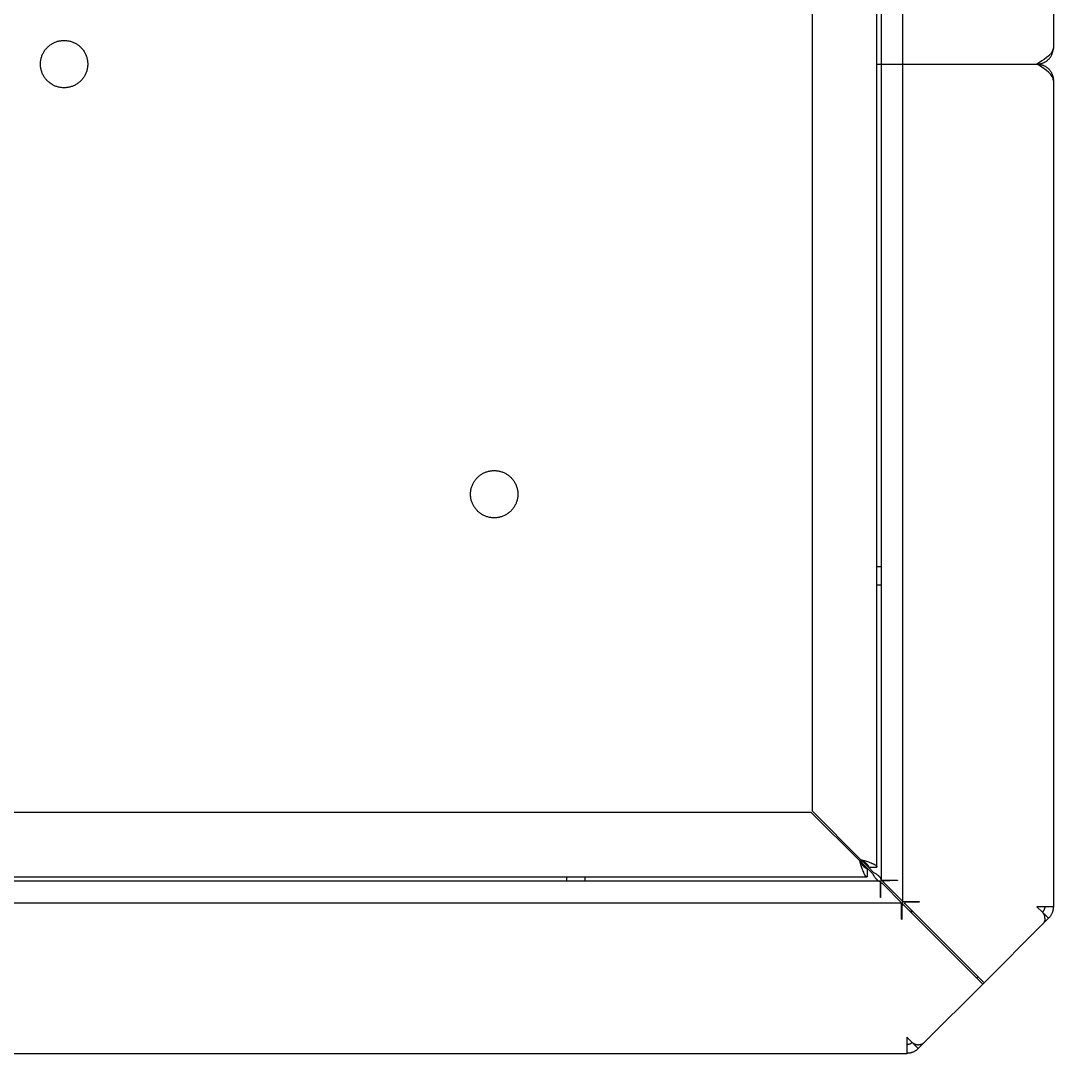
# Model space of a CAD drawing. Header units: millimetres. Extents: x -665 to 1920, y -373 to 1434.
# Drawn here: x 701.8 to 941.9, y -0.3 to 239.8 of the extents above; entities that cross this region are included whole.
import ezdxf

# ---------------------------------------------------------------- set-up
doc = ezdxf.new("R2010")
doc.units = ezdxf.units.MM
doc.header["$MEASUREMENT"] = 0
doc.layers.add('Utwórz2D linie widoczne', color=7, linetype='Continuous', true_color=0x000000)

msp = doc.modelspace()

# ---------------------------------------------------------------- linework, layer by layer
at = {"layer": 'Utwórz2D linie widoczne'}
for p, q in [((941.91, 425.61), (941.91, 233.52)), ((906.91, 229.72), (906.91, 424.43)), ((901.91, 419.43), (901.91, 229.72)), ((900.91, 43), (900.91, 416.43)), ((885.91, 56), (885.91, 403.43)), ((707.38, 232.84), (707.5, 233)), ((707.5, 233), (707.61, 233.15)), ((707.61, 233.15), (707.73, 233.29)), ((707.73, 233.29), (707.86, 233.43)), ((707.86, 233.43), (707.99, 233.57)), ((707.99, 233.57), (708.12, 233.71)), ((708.12, 233.71), (708.26, 233.83)), ((708.26, 233.83), (708.41, 233.96)), ((708.41, 233.96), (708.56, 234.08)), ((708.56, 234.08), (708.71, 234.19)), ((708.71, 234.19), (708.87, 234.3)), ((708.87, 234.3), (709.03, 234.4)), ((709.03, 234.4), (709.19, 234.5)), ((709.19, 234.5), (709.35, 234.59)), ((709.35, 234.59), (709.52, 234.67)), ((709.52, 234.67), (709.7, 234.75)), ((709.7, 234.75), (709.87, 234.83)), ((709.87, 234.83), (710.05, 234.89)), ((710.05, 234.89), (710.23, 234.95)), ((710.23, 234.95), (710.41, 235.01)), ((710.41, 235.01), (710.59, 235.06)), ((710.59, 235.06), (710.78, 235.1)), ((710.78, 235.1), (710.97, 235.14)), ((710.97, 235.14), (711.15, 235.16)), ((711.15, 235.16), (711.34, 235.19)), ((711.34, 235.19), (711.53, 235.2)), ((711.53, 235.2), (711.72, 235.21)), ((711.72, 235.21), (711.91, 235.22)), ((711.91, 235.22), (712.1, 235.21)), ((712.1, 235.21), (712.29, 235.2)), ((712.29, 235.2), (712.48, 235.19)), ((712.48, 235.19), (712.67, 235.16)), ((712.67, 235.16), (712.86, 235.14)), ((712.86, 235.14), (713.04, 235.1)), ((713.04, 235.1), (713.23, 235.06)), ((713.23, 235.06), (713.41, 235.01)), ((713.41, 235.01), (713.59, 234.95)), ((713.59, 234.95), (713.77, 234.89)), ((713.77, 234.89), (713.95, 234.83)), ((713.95, 234.83), (714.12, 234.75)), ((714.12, 234.75), (714.3, 234.67)), ((714.3, 234.67), (714.47, 234.59)), ((714.47, 234.59), (714.63, 234.5)), ((714.63, 234.5), (714.8, 234.4)), ((714.8, 234.4), (714.96, 234.3)), ((714.96, 234.3), (715.11, 234.19)), ((715.11, 234.19), (715.27, 234.08)), ((715.27, 234.08), (715.41, 233.96)), ((715.41, 233.96), (715.56, 233.83)), ((715.56, 233.83), (715.7, 233.71)), ((715.7, 233.71), (715.83, 233.57)), ((715.83, 233.57), (715.96, 233.43)), ((715.96, 233.43), (716.09, 233.29)), ((716.09, 233.29), (716.21, 233.15)), ((716.21, 233.15), (716.33, 233)), ((716.33, 233), (716.44, 232.84)), ((941.79, 232.89), (941.81, 232.95)), ((941.81, 232.95), (941.83, 233.01)), ((941.85, 233.06), (941.83, 233.01)), ((941.86, 233.11), (941.85, 233.06)), ((941.85, 232.81), (941.87, 232.93)), ((941.87, 233.16), (941.86, 233.11)), ((941.88, 233.21), (941.87, 233.16)), ((941.87, 232.93), (941.89, 233.06)), ((941.89, 233.26), (941.88, 233.21)), ((941.9, 233.31), (941.89, 233.26)), ((941.89, 233.06), (941.9, 233.2)), ((941.91, 233.36), (941.9, 233.31)), ((941.9, 233.2), (941.91, 233.33)), ((941.91, 233.52), (941.91, 233.47)), ((941.91, 233.47), (941.91, 233.41)), ((941.91, 233.33), (941.91, 233.46)), ((941.91, 233.41), (941.91, 233.36)), ((706.45, 230.38), (706.48, 230.57)), ((706.48, 230.57), (706.51, 230.76)), ((706.51, 230.76), (706.55, 230.94)), ((706.55, 230.94), (706.59, 231.13)), ((706.59, 231.13), (706.65, 231.31)), ((706.65, 231.31), (706.7, 231.49)), ((706.7, 231.49), (706.77, 231.67)), ((706.77, 231.67), (706.84, 231.84)), ((706.84, 231.84), (706.92, 232.02)), ((706.92, 232.02), (707, 232.19)), ((707, 232.19), (707.09, 232.36)), ((707.09, 232.36), (707.18, 232.52)), ((707.18, 232.52), (707.28, 232.68)), ((707.28, 232.68), (707.38, 232.84)), ((716.44, 232.84), (716.54, 232.68)), ((716.54, 232.68), (716.64, 232.52)), ((716.64, 232.52), (716.74, 232.36)), ((716.74, 232.36), (716.82, 232.19)), ((716.82, 232.19), (716.91, 232.02)), ((716.91, 232.02), (716.98, 231.84)), ((716.98, 231.84), (717.05, 231.67)), ((717.05, 231.67), (717.12, 231.49)), ((717.12, 231.49), (717.18, 231.31)), ((717.18, 231.31), (717.23, 231.13)), ((717.23, 231.13), (717.27, 230.94)), ((717.27, 230.94), (717.31, 230.76)), ((717.31, 230.76), (717.34, 230.57)), ((717.34, 230.57), (717.37, 230.38)), ((939.78, 230.82), (939.24, 230.44)), ((940.31, 231.23), (939.78, 230.82)), ((940.83, 231.65), (940.31, 231.23)), ((940.33, 230.43), (940.43, 230.51)), ((940.43, 230.51), (940.54, 230.59)), ((940.54, 230.59), (940.63, 230.67)), ((940.63, 230.67), (940.73, 230.76)), ((940.73, 230.76), (940.83, 230.86)), ((940.83, 231.65), (940.98, 231.78)), ((940.83, 230.86), (940.92, 230.95)), ((940.92, 230.95), (941, 231.05)), ((940.98, 231.78), (941.11, 231.92)), ((941, 231.05), (941.09, 231.15)), ((941.09, 231.15), (941.17, 231.25)), ((941.11, 231.92), (941.25, 232.06)), ((941.17, 231.25), (941.24, 231.36)), ((941.24, 231.36), (941.31, 231.47)), ((941.64, 232.6), (941.25, 232.06)), ((941.31, 231.47), (941.38, 231.58)), ((941.38, 231.58), (941.45, 231.7)), ((941.45, 231.7), (941.51, 231.81)), ((941.51, 231.81), (941.57, 231.93)), ((941.57, 231.93), (941.62, 232.05)), ((941.62, 232.05), (941.67, 232.17)), ((941.64, 232.6), (941.67, 232.65)), ((941.67, 232.65), (941.7, 232.71)), ((941.67, 232.17), (941.71, 232.3)), ((941.7, 232.71), (941.73, 232.77)), ((941.71, 232.3), (941.75, 232.42)), ((941.73, 232.77), (941.76, 232.83)), ((941.75, 232.42), (941.79, 232.55)), ((941.76, 232.83), (941.79, 232.89)), ((941.79, 232.55), (941.82, 232.68)), ((941.82, 232.68), (941.85, 232.81)), ((706.41, 229.81), (706.42, 230)), ((706.41, 229.62), (706.41, 229.81)), ((706.42, 229.43), (706.41, 229.62)), ((706.42, 230), (706.43, 230.19)), ((706.43, 229.24), (706.42, 229.43)), ((706.43, 230.19), (706.45, 230.38)), ((706.45, 229.05), (706.43, 229.24)), ((706.48, 228.87), (706.45, 229.05)), ((706.51, 228.68), (706.48, 228.87)), ((706.55, 228.49), (706.51, 228.68)), ((706.59, 228.31), (706.55, 228.49)), ((706.65, 228.13), (706.59, 228.31)), ((706.7, 227.95), (706.65, 228.13)), ((717.18, 228.13), (717.12, 227.95)), ((717.23, 228.31), (717.18, 228.13)), ((717.27, 228.49), (717.23, 228.31)), ((717.31, 228.68), (717.27, 228.49)), ((717.34, 228.87), (717.31, 228.68)), ((717.37, 229.05), (717.34, 228.87)), ((717.37, 230.38), (717.39, 230.19)), ((717.39, 229.24), (717.37, 229.05)), ((717.39, 230.19), (717.4, 230)), ((717.4, 229.43), (717.39, 229.24)), ((717.4, 230), (717.41, 229.81)), ((717.41, 229.62), (717.4, 229.43)), ((717.41, 229.81), (717.41, 229.62)), ((900.91, 229.72), (901.91, 229.72)), ((901.91, 229.72), (901.91, 229.72)), ((901.91, 229.72), (901.91, 40)), ((901.91, 229.72), (905.71, 229.72)), ((905.71, 229.72), (906.91, 229.72)), ((906.91, 35), (906.91, 229.72)), ((906.91, 229.72), (910.71, 229.72)), ((910.71, 229.72), (938.11, 229.72)), ((938.68, 230.07), (938.11, 229.72)), ((938.11, 229.72), (938.24, 229.71)), ((938.67, 229.37), (938.11, 229.72)), ((938.11, 229.72), (938.24, 229.72)), ((938.24, 229.72), (938.38, 229.73)), ((938.24, 229.71), (938.38, 229.71)), ((938.38, 229.73), (938.51, 229.74)), ((938.38, 229.71), (938.51, 229.7)), ((938.51, 229.74), (938.64, 229.75)), ((938.51, 229.7), (938.64, 229.68)), ((938.64, 229.75), (938.77, 229.77)), ((938.64, 229.68), (938.77, 229.66)), ((939.22, 229.01), (938.67, 229.37)), ((939.24, 230.44), (938.68, 230.07)), ((938.77, 229.77), (938.9, 229.8)), ((938.77, 229.66), (938.9, 229.64)), ((938.9, 229.8), (939.02, 229.83)), ((938.9, 229.64), (939.02, 229.61)), ((939.02, 229.83), (939.15, 229.86)), ((939.02, 229.61), (939.15, 229.57)), ((939.15, 229.86), (939.28, 229.9)), ((939.15, 229.57), (939.28, 229.53)), ((939.76, 228.63), (939.22, 229.01)), ((939.28, 229.9), (939.4, 229.94)), ((939.28, 229.53), (939.4, 229.49)), ((939.4, 229.94), (939.52, 229.99)), ((939.4, 229.49), (939.52, 229.45)), ((939.52, 229.99), (939.64, 230.04)), ((939.52, 229.45), (939.64, 229.39)), ((939.64, 230.04), (939.76, 230.09)), ((939.64, 229.39), (939.76, 229.34)), ((939.76, 230.09), (939.88, 230.15)), ((939.76, 229.34), (939.88, 229.28)), ((940.29, 228.23), (939.76, 228.63)), ((939.88, 230.15), (940, 230.22)), ((939.88, 229.28), (940, 229.22)), ((940, 230.22), (940.11, 230.28)), ((940, 229.22), (940.11, 229.15)), ((940.11, 230.28), (940.22, 230.35)), ((940.11, 229.15), (940.22, 229.08)), ((940.22, 230.35), (940.33, 230.43)), ((940.22, 229.08), (940.33, 229.01)), ((940.8, 227.82), (940.29, 228.23)), ((940.33, 229.01), (940.43, 228.93)), ((940.43, 228.93), (940.54, 228.84)), ((940.54, 228.84), (940.63, 228.76)), ((940.63, 228.76), (940.73, 228.67)), ((940.73, 228.67), (940.83, 228.58)), ((940.83, 228.58), (940.92, 228.48)), ((940.92, 228.48), (941, 228.38)), ((941, 228.38), (941.09, 228.28)), ((941.09, 228.28), (941.17, 228.18)), ((941.17, 228.18), (941.24, 228.07)), ((706.77, 227.77), (706.7, 227.95)), ((706.84, 227.59), (706.77, 227.77)), ((706.92, 227.42), (706.84, 227.59)), ((707, 227.25), (706.92, 227.42)), ((707.09, 227.08), (707, 227.25)), ((707.18, 226.91), (707.09, 227.08)), ((707.28, 226.75), (707.18, 226.91)), ((707.38, 226.59), (707.28, 226.75)), ((707.5, 226.44), (707.38, 226.59)), ((707.61, 226.29), (707.5, 226.44)), ((707.73, 226.14), (707.61, 226.29)), ((707.86, 226), (707.73, 226.14)), ((707.99, 225.86), (707.86, 226)), ((708.12, 225.73), (707.99, 225.86)), ((708.26, 225.6), (708.12, 225.73)), ((715.7, 225.73), (715.56, 225.6)), ((715.83, 225.86), (715.7, 225.73)), ((715.96, 226), (715.83, 225.86)), ((716.09, 226.14), (715.96, 226)), ((716.21, 226.29), (716.09, 226.14)), ((716.33, 226.44), (716.21, 226.29)), ((716.44, 226.59), (716.33, 226.44)), ((716.54, 226.75), (716.44, 226.59)), ((716.64, 226.91), (716.54, 226.75)), ((716.74, 227.08), (716.64, 226.91)), ((716.82, 227.25), (716.74, 227.08)), ((716.91, 227.42), (716.82, 227.25)), ((716.98, 227.59), (716.91, 227.42)), ((717.05, 227.77), (716.98, 227.59)), ((717.12, 227.95), (717.05, 227.77)), ((940.92, 227.7), (940.8, 227.82)), ((941.04, 227.59), (940.92, 227.7)), ((941.16, 227.47), (941.04, 227.59)), ((941.27, 227.34), (941.16, 227.47)), ((941.24, 228.07), (941.31, 227.96)), ((941.62, 226.87), (941.27, 227.34)), ((941.31, 227.96), (941.38, 227.85)), ((941.38, 227.85), (941.45, 227.74)), ((941.45, 227.74), (941.51, 227.62)), ((941.51, 227.62), (941.57, 227.5)), ((941.57, 227.5), (941.62, 227.38)), ((941.62, 227.38), (941.67, 227.26)), ((941.84, 226.39), (941.62, 226.87)), ((941.67, 227.26), (941.71, 227.14)), ((941.71, 227.14), (941.75, 227.01)), ((941.75, 227.01), (941.79, 226.88)), ((941.79, 226.88), (941.82, 226.76)), ((941.82, 226.76), (941.85, 226.63)), ((941.85, 226.34), (941.84, 226.39)), ((941.85, 226.63), (941.87, 226.5)), ((941.87, 226.29), (941.85, 226.34)), ((941.87, 226.5), (941.89, 226.37)), ((941.88, 226.24), (941.87, 226.29)), ((941.89, 226.18), (941.88, 226.24)), ((941.89, 226.37), (941.9, 226.24)), ((941.9, 226.13), (941.89, 226.18)), ((941.9, 226.24), (941.91, 226.11)), ((941.9, 226.08), (941.9, 226.13)), ((941.91, 226.02), (941.9, 226.08)), ((941.91, 226.11), (941.91, 225.98)), ((941.91, 225.97), (941.91, 226.02)), ((941.91, 225.92), (941.91, 225.97)), ((941.91, 225.92), (941.91, 33.82)), ((708.41, 225.48), (708.26, 225.6)), ((708.56, 225.36), (708.41, 225.48)), ((708.71, 225.25), (708.56, 225.36)), ((708.87, 225.14), (708.71, 225.25)), ((709.03, 225.03), (708.87, 225.14)), ((709.19, 224.94), (709.03, 225.03)), ((709.35, 224.85), (709.19, 224.94)), ((709.52, 224.76), (709.35, 224.85)), ((709.7, 224.68), (709.52, 224.76)), ((709.87, 224.61), (709.7, 224.68)), ((710.05, 224.54), (709.87, 224.61)), ((710.23, 224.48), (710.05, 224.54)), ((710.41, 224.43), (710.23, 224.48)), ((710.59, 224.38), (710.41, 224.43)), ((710.78, 224.33), (710.59, 224.38)), ((710.97, 224.3), (710.78, 224.33)), ((711.15, 224.27), (710.97, 224.3)), ((711.34, 224.25), (711.15, 224.27)), ((711.53, 224.23), (711.34, 224.25)), ((711.72, 224.22), (711.53, 224.23)), ((711.91, 224.22), (711.72, 224.22)), ((712.1, 224.22), (711.91, 224.22)), ((712.29, 224.23), (712.1, 224.22)), ((712.48, 224.25), (712.29, 224.23)), ((712.67, 224.27), (712.48, 224.25)), ((712.86, 224.3), (712.67, 224.27)), ((713.04, 224.33), (712.86, 224.3)), ((713.23, 224.38), (713.04, 224.33)), ((713.41, 224.43), (713.23, 224.38)), ((713.59, 224.48), (713.41, 224.43)), ((713.77, 224.54), (713.59, 224.48)), ((713.95, 224.61), (713.77, 224.54)), ((714.12, 224.68), (713.95, 224.61)), ((714.3, 224.76), (714.12, 224.68)), ((714.47, 224.85), (714.3, 224.76)), ((714.63, 224.94), (714.47, 224.85)), ((714.8, 225.03), (714.63, 224.94)), ((714.96, 225.14), (714.8, 225.03)), ((715.11, 225.25), (714.96, 225.14)), ((715.27, 225.36), (715.11, 225.25)), ((715.41, 225.48), (715.27, 225.36)), ((715.56, 225.6), (715.41, 225.48)), ((809.03, 134.4), (809.19, 134.5)), ((809.19, 134.5), (809.35, 134.59)), ((809.35, 134.59), (809.52, 134.67)), ((809.52, 134.67), (809.7, 134.75)), ((809.7, 134.75), (809.87, 134.83)), ((809.87, 134.83), (810.05, 134.89)), ((810.05, 134.89), (810.23, 134.95)), ((810.23, 134.95), (810.41, 135.01)), ((810.41, 135.01), (810.59, 135.06)), ((810.59, 135.06), (810.78, 135.1)), ((810.78, 135.1), (810.97, 135.14)), ((810.97, 135.14), (811.15, 135.16)), ((811.15, 135.16), (811.34, 135.19)), ((811.34, 135.19), (811.53, 135.2)), ((811.53, 135.2), (811.72, 135.21)), ((811.72, 135.21), (811.91, 135.22)), ((811.91, 135.22), (812.1, 135.21)), ((812.1, 135.21), (812.29, 135.2)), ((812.29, 135.2), (812.48, 135.19)), ((812.48, 135.19), (812.67, 135.16)), ((812.67, 135.16), (812.86, 135.14)), ((812.86, 135.14), (813.04, 135.1)), ((813.04, 135.1), (813.23, 135.06)), ((813.23, 135.06), (813.41, 135.01)), ((813.41, 135.01), (813.59, 134.95)), ((813.59, 134.95), (813.77, 134.89)), ((813.77, 134.89), (813.95, 134.83)), ((813.95, 134.83), (814.12, 134.75)), ((814.12, 134.75), (814.3, 134.67)), ((814.3, 134.67), (814.47, 134.59)), ((814.47, 134.59), (814.63, 134.5)), ((814.63, 134.5), (814.8, 134.4)), ((806.92, 132.02), (807, 132.19)), ((807, 132.19), (807.09, 132.36)), ((807.09, 132.36), (807.18, 132.52)), ((807.18, 132.52), (807.28, 132.68)), ((807.28, 132.68), (807.38, 132.84)), ((807.38, 132.84), (807.5, 133)), ((807.5, 133), (807.61, 133.15)), ((807.61, 133.15), (807.73, 133.29)), ((807.73, 133.29), (807.86, 133.43)), ((807.86, 133.43), (807.99, 133.57)), ((807.99, 133.57), (808.12, 133.71)), ((808.12, 133.71), (808.26, 133.83)), ((808.26, 133.83), (808.41, 133.96)), ((808.41, 133.96), (808.56, 134.08)), ((808.56, 134.08), (808.71, 134.19)), ((808.71, 134.19), (808.87, 134.3)), ((808.87, 134.3), (809.03, 134.4)), ((814.8, 134.4), (814.96, 134.3)), ((814.96, 134.3), (815.11, 134.19)), ((815.11, 134.19), (815.27, 134.08)), ((815.27, 134.08), (815.41, 133.96)), ((815.41, 133.96), (815.56, 133.83)), ((815.56, 133.83), (815.7, 133.71)), ((815.7, 133.71), (815.83, 133.57)), ((815.83, 133.57), (815.96, 133.43)), ((815.96, 133.43), (816.09, 133.29)), ((816.09, 133.29), (816.21, 133.15)), ((816.21, 133.15), (816.33, 133)), ((816.33, 133), (816.44, 132.84)), ((816.44, 132.84), (816.54, 132.68)), ((816.54, 132.68), (816.64, 132.52)), ((816.64, 132.52), (816.74, 132.36)), ((816.74, 132.36), (816.82, 132.19)), ((816.82, 132.19), (816.91, 132.02)), ((806.41, 129.81), (806.42, 130)), ((806.41, 129.62), (806.41, 129.81)), ((806.42, 130), (806.43, 130.19)), ((806.43, 130.19), (806.45, 130.38)), ((806.45, 130.38), (806.48, 130.57)), ((806.48, 130.57), (806.51, 130.76)), ((806.51, 130.76), (806.55, 130.94)), ((806.55, 130.94), (806.59, 131.13)), ((806.59, 131.13), (806.65, 131.31)), ((806.65, 131.31), (806.7, 131.49)), ((806.7, 131.49), (806.77, 131.67)), ((806.77, 131.67), (806.84, 131.84)), ((806.84, 131.84), (806.92, 132.02)), ((816.91, 132.02), (816.98, 131.84)), ((816.98, 131.84), (817.05, 131.67)), ((817.05, 131.67), (817.12, 131.49)), ((817.12, 131.49), (817.18, 131.31)), ((817.18, 131.31), (817.23, 131.13)), ((817.23, 131.13), (817.27, 130.94)), ((817.27, 130.94), (817.31, 130.76)), ((817.31, 130.76), (817.34, 130.57)), ((817.34, 130.57), (817.37, 130.38)), ((817.37, 130.38), (817.39, 130.19)), ((817.39, 130.19), (817.4, 130)), ((817.4, 130), (817.41, 129.81)), ((817.41, 129.81), (817.41, 129.62)), ((806.42, 129.43), (806.41, 129.62)), ((806.43, 129.24), (806.42, 129.43)), ((806.45, 129.05), (806.43, 129.24)), ((806.48, 128.87), (806.45, 129.05)), ((806.51, 128.68), (806.48, 128.87)), ((806.55, 128.49), (806.51, 128.68)), ((806.59, 128.31), (806.55, 128.49)), ((806.65, 128.13), (806.59, 128.31)), ((806.7, 127.95), (806.65, 128.13)), ((806.77, 127.77), (806.7, 127.95)), ((806.84, 127.59), (806.77, 127.77)), ((806.92, 127.42), (806.84, 127.59)), ((807, 127.25), (806.92, 127.42)), ((816.91, 127.42), (816.82, 127.25)), ((816.98, 127.59), (816.91, 127.42)), ((817.05, 127.77), (816.98, 127.59)), ((817.12, 127.95), (817.05, 127.77)), ((817.18, 128.13), (817.12, 127.95)), ((817.23, 128.31), (817.18, 128.13)), ((817.27, 128.49), (817.23, 128.31)), ((817.31, 128.68), (817.27, 128.49)), ((817.34, 128.87), (817.31, 128.68)), ((817.37, 129.05), (817.34, 128.87)), ((817.39, 129.24), (817.37, 129.05)), ((817.4, 129.43), (817.39, 129.24)), ((817.41, 129.62), (817.4, 129.43)), ((807.09, 127.08), (807, 127.25)), ((807.18, 126.91), (807.09, 127.08)), ((807.28, 126.75), (807.18, 126.91)), ((807.38, 126.59), (807.28, 126.75)), ((807.5, 126.44), (807.38, 126.59)), ((807.61, 126.29), (807.5, 126.44)), ((807.73, 126.14), (807.61, 126.29)), ((807.86, 126), (807.73, 126.14)), ((807.99, 125.86), (807.86, 126)), ((808.12, 125.73), (807.99, 125.86)), ((808.26, 125.6), (808.12, 125.73)), ((808.41, 125.48), (808.26, 125.6)), ((808.56, 125.36), (808.41, 125.48)), ((808.71, 125.25), (808.56, 125.36)), ((808.87, 125.14), (808.71, 125.25)), ((809.03, 125.03), (808.87, 125.14)), ((809.19, 124.94), (809.03, 125.03)), ((809.35, 124.85), (809.19, 124.94)), ((814.63, 124.94), (814.47, 124.85)), ((814.8, 125.03), (814.63, 124.94)), ((814.96, 125.14), (814.8, 125.03)), ((815.11, 125.25), (814.96, 125.14)), ((815.27, 125.36), (815.11, 125.25)), ((815.41, 125.48), (815.27, 125.36)), ((815.56, 125.6), (815.41, 125.48)), ((815.7, 125.73), (815.56, 125.6)), ((815.83, 125.86), (815.7, 125.73)), ((815.96, 126), (815.83, 125.86)), ((816.09, 126.14), (815.96, 126)), ((816.21, 126.29), (816.09, 126.14)), ((816.33, 126.44), (816.21, 126.29)), ((816.44, 126.59), (816.33, 126.44)), ((816.54, 126.75), (816.44, 126.59)), ((816.64, 126.91), (816.54, 126.75)), ((816.74, 127.08), (816.64, 126.91)), ((816.82, 127.25), (816.74, 127.08)), ((809.52, 124.76), (809.35, 124.85)), ((809.7, 124.68), (809.52, 124.76)), ((809.87, 124.61), (809.7, 124.68)), ((810.05, 124.54), (809.87, 124.61)), ((810.23, 124.48), (810.05, 124.54)), ((810.41, 124.43), (810.23, 124.48)), ((810.59, 124.38), (810.41, 124.43)), ((810.78, 124.33), (810.59, 124.38)), ((810.97, 124.3), (810.78, 124.33)), ((811.15, 124.27), (810.97, 124.3)), ((811.34, 124.25), (811.15, 124.27)), ((811.53, 124.23), (811.34, 124.25)), ((811.72, 124.22), (811.53, 124.23)), ((811.91, 124.22), (811.72, 124.22)), ((812.1, 124.22), (811.91, 124.22)), ((812.29, 124.23), (812.1, 124.22)), ((812.48, 124.25), (812.29, 124.23)), ((812.67, 124.27), (812.48, 124.25)), ((812.86, 124.3), (812.67, 124.27)), ((813.04, 124.33), (812.86, 124.3)), ((813.23, 124.38), (813.04, 124.33)), ((813.41, 124.43), (813.23, 124.38)), ((813.59, 124.48), (813.41, 124.43)), ((813.77, 124.54), (813.59, 124.48)), ((813.95, 124.61), (813.77, 124.54)), ((814.12, 124.68), (813.95, 124.61)), ((814.3, 124.76), (814.12, 124.68)), ((814.47, 124.85), (814.3, 124.76)), ((901.91, 112.82), (900.91, 112.82)), ((900.91, 108.62), (901.91, 108.62)), ((885.63, 55.72), (538.19, 55.72)), ((896.83, 44.52), (885.63, 55.72)), ((897.11, 44.8), (885.91, 56)), ((897.17, 43.99), (896.83, 44.52)), ((896.83, 44.52), (897.17, 43.41)), ((897.11, 44.8), (897.63, 44.46)), ((897.11, 44.8), (898.21, 44.46)), ((897.11, 44.52), (897.48, 43.84)), ((897.79, 44.14), (897.11, 44.52)), ((897.29, 43.81), (897.17, 43.99)), ((897.17, 43.41), (897.41, 42.66)), ((897.41, 43.64), (897.29, 43.81)), ((897.52, 43.49), (897.41, 43.64)), ((899.83, 41.52), (897.45, 43.9)), ((897.48, 43.84), (897.59, 43.67)), ((897.58, 43.42), (897.52, 43.49)), ((897.64, 43.35), (897.58, 43.42)), ((897.59, 43.67), (897.67, 43.53)), ((897.63, 44.46), (897.81, 44.34)), ((897.69, 43.29), (897.64, 43.35)), ((897.67, 43.53), (897.77, 43.39)), ((897.74, 43.23), (897.69, 43.29)), ((897.79, 43.18), (897.74, 43.23)), ((897.75, 44.17), (898.91, 43)), ((897.77, 43.39), (897.81, 43.33)), ((897.96, 44.04), (897.79, 44.14)), ((897.81, 44.34), (897.99, 44.21)), ((897.81, 43.33), (897.85, 43.27)), ((897.85, 43.27), (897.89, 43.22)), ((898.1, 43.95), (897.96, 44.04)), ((897.99, 44.21), (898.14, 44.1)), ((898.24, 43.86), (898.1, 43.95)), ((898.14, 44.1), (898.21, 44.05)), ((898.21, 44.46), (898.97, 44.21)), ((898.21, 44.05), (898.28, 43.99)), ((898.3, 43.82), (898.24, 43.86)), ((898.28, 43.99), (898.34, 43.94)), ((898.36, 43.78), (898.3, 43.82)), ((898.34, 43.94), (898.39, 43.89)), ((898.41, 43.74), (898.36, 43.78)), ((898.39, 43.89), (898.45, 43.84)), ((898.47, 43.69), (898.41, 43.74)), ((898.45, 43.84), (898.5, 43.79)), ((898.52, 43.65), (898.47, 43.69)), ((898.5, 43.79), (898.55, 43.74)), ((898.56, 43.61), (898.52, 43.65)), ((898.55, 43.74), (898.6, 43.69)), ((898.61, 43.57), (898.56, 43.61)), ((898.6, 43.69), (898.64, 43.64)), ((898.63, 43.54), (898.61, 43.57)), ((898.65, 43.52), (898.63, 43.54)), ((898.64, 43.64), (898.66, 43.61)), ((898.69, 43.48), (898.65, 43.52)), ((898.66, 43.61), (898.68, 43.58)), ((898.68, 43.58), (898.7, 43.56)), ((898.71, 43.46), (898.69, 43.48)), ((898.7, 43.56), (898.72, 43.54)), ((898.72, 43.44), (898.71, 43.46)), ((898.72, 43.54), (898.73, 43.51)), ((898.74, 43.42), (898.72, 43.44)), ((898.73, 43.51), (898.75, 43.49)), ((898.76, 43.4), (898.74, 43.42)), ((898.75, 43.49), (898.77, 43.46)), ((898.77, 43.38), (898.76, 43.4)), ((898.77, 43.46), (898.78, 43.44)), ((898.79, 43.36), (898.77, 43.38)), ((898.78, 43.44), (898.8, 43.41)), ((898.8, 43.34), (898.79, 43.36)), ((898.8, 43.41), (898.81, 43.38)), ((898.81, 43.32), (898.8, 43.34)), ((898.81, 43.38), (898.82, 43.36)), ((898.82, 43.3), (898.81, 43.32)), ((898.82, 43.36), (898.83, 43.34)), ((898.83, 43.28), (898.82, 43.3)), ((898.83, 43.34), (898.84, 43.31)), ((898.85, 43.26), (898.83, 43.28)), ((898.84, 43.31), (898.85, 43.29)), ((898.85, 43.29), (898.86, 43.26)), ((898.86, 43.24), (898.85, 43.26)), ((898.86, 43.26), (898.87, 43.24)), ((898.86, 43.22), (898.86, 43.24)), ((898.87, 43.2), (898.86, 43.22)), ((898.87, 43.24), (898.88, 43.22)), ((898.97, 44.21), (899.27, 44.11)), ((899.27, 44.11), (899.58, 43.99)), ((899.58, 43.99), (899.82, 43.89)), ((899.82, 43.89), (899.93, 43.84)), ((899.93, 43.84), (900.05, 43.79)), ((900.05, 43.79), (900.14, 43.74)), ((900.14, 43.74), (900.24, 43.69)), ((900.24, 43.69), (900.33, 43.64)), ((900.33, 43.64), (900.43, 43.58)), ((900.43, 43.58), (900.46, 43.56)), ((900.46, 43.56), (900.5, 43.54)), ((900.5, 43.54), (900.54, 43.51)), ((900.54, 43.51), (900.58, 43.48)), ((900.58, 43.48), (900.61, 43.46)), ((900.61, 43.46), (900.64, 43.43)), ((900.64, 43.43), (900.67, 43.41)), ((900.67, 43.41), (900.7, 43.38)), ((900.7, 43.38), (900.73, 43.36)), ((900.73, 43.36), (900.74, 43.35)), ((900.74, 43.35), (900.75, 43.33)), ((900.75, 43.33), (900.76, 43.32)), ((900.76, 43.32), (900.77, 43.31)), ((900.77, 43.31), (900.79, 43.29)), ((900.79, 43.29), (900.8, 43.28)), ((900.8, 43.28), (900.81, 43.27)), ((900.81, 43.27), (900.81, 43.26)), ((900.81, 43.26), (900.82, 43.25)), ((900.82, 43.25), (900.83, 43.24)), ((900.83, 43.24), (900.84, 43.23)), ((900.84, 43.23), (900.84, 43.21)), ((897.41, 42.66), (897.52, 42.35)), ((897.52, 42.35), (897.64, 42.05)), ((897.64, 42.05), (897.74, 41.81)), ((897.74, 41.81), (897.79, 41.7)), ((897.84, 43.13), (897.79, 43.18)), ((897.79, 41.7), (897.84, 41.58)), ((897.89, 43.08), (897.84, 43.13)), ((897.84, 41.58), (897.89, 41.48)), ((897.89, 43.22), (897.94, 43.16)), ((897.94, 43.03), (897.89, 43.08)), ((897.89, 41.48), (897.94, 41.39)), ((897.94, 43.16), (897.98, 43.11)), ((897.99, 42.99), (897.94, 43.03)), ((897.94, 41.39), (897.99, 41.29)), ((897.98, 43.11), (898.02, 43.06)), ((898.02, 42.97), (897.99, 42.99)), ((897.99, 41.29), (898.04, 41.2)), ((898.02, 43.06), (898.06, 43.02)), ((898.04, 42.95), (898.02, 42.97)), ((898.07, 42.93), (898.04, 42.95)), ((898.04, 41.2), (898.07, 41.16)), ((898.06, 43.02), (898.08, 43)), ((898.09, 42.91), (898.07, 42.93)), ((898.07, 41.16), (898.09, 41.12)), ((898.08, 43), (898.11, 42.97)), ((898.12, 42.89), (898.09, 42.91)), ((898.09, 41.12), (898.12, 41.09)), ((898.11, 42.97), (898.14, 42.94)), ((898.14, 42.88), (898.12, 42.89)), ((898.12, 41.09), (898.14, 41.05)), ((898.14, 42.94), (898.16, 42.92)), ((898.17, 42.86), (898.14, 42.88)), ((898.14, 41.05), (898.17, 41.02)), ((898.16, 42.92), (898.18, 42.9)), ((898.19, 42.85), (898.17, 42.86)), ((898.17, 41.02), (898.19, 40.99)), ((898.18, 42.9), (898.2, 42.89)), ((898.22, 42.83), (898.19, 42.85)), ((898.19, 40.99), (898.22, 40.96)), ((898.2, 42.89), (898.23, 42.87)), ((898.25, 42.82), (898.22, 42.83)), ((898.22, 40.96), (898.25, 40.93)), ((898.23, 42.87), (898.25, 42.86)), ((898.25, 42.86), (898.27, 42.84)), ((898.27, 42.8), (898.25, 42.82)), ((898.25, 40.93), (898.27, 40.9)), ((898.27, 42.84), (898.29, 42.83)), ((898.29, 42.79), (898.27, 42.8)), ((898.27, 40.9), (898.29, 40.88)), ((898.29, 42.83), (898.31, 42.82)), ((898.32, 42.78), (898.29, 42.79)), ((898.29, 40.88), (898.31, 40.86)), ((898.31, 42.82), (898.33, 42.8)), ((898.31, 40.86), (898.32, 40.85)), ((898.34, 42.77), (898.32, 42.78)), ((898.32, 40.85), (898.33, 40.84)), ((898.33, 42.8), (898.35, 42.79)), ((898.33, 40.84), (898.35, 40.83)), ((898.36, 42.76), (898.34, 42.77)), ((898.35, 42.79), (898.37, 42.78)), ((898.35, 40.83), (898.36, 40.82)), ((898.39, 42.76), (898.36, 42.76)), ((898.36, 40.82), (898.37, 40.81)), ((898.37, 42.78), (898.39, 42.77)), ((898.39, 42.77), (898.41, 42.76)), ((898.41, 42.75), (898.39, 42.76)), ((898.41, 42.76), (898.43, 42.76)), ((898.44, 42.74), (898.41, 42.75)), ((898.43, 42.76), (898.45, 42.75)), ((898.46, 42.74), (898.44, 42.74)), ((898.45, 42.75), (898.47, 42.74)), ((898.48, 42.73), (898.46, 42.74)), ((898.47, 42.74), (898.48, 42.74)), ((898.48, 42.74), (898.5, 42.73)), ((898.51, 42.73), (898.48, 42.73)), ((898.5, 42.73), (898.52, 42.73)), ((898.53, 42.72), (898.51, 42.73)), ((898.52, 42.73), (898.53, 42.73)), ((898.53, 42.73), (898.54, 42.72)), ((898.56, 42.72), (898.53, 42.72)), ((898.54, 42.72), (898.55, 42.72)), ((898.55, 42.72), (898.56, 42.72)), ((898.58, 42.72), (898.56, 42.72)), ((898.56, 42.72), (898.57, 42.72)), ((898.57, 42.72), (898.58, 42.72)), ((898.6, 42.72), (898.58, 42.72)), ((898.63, 42.72), (898.6, 42.72)), ((898.63, 42.72), (898.63, 40.72)), ((898.88, 43.18), (898.87, 43.2)), ((898.88, 43.22), (898.89, 43.19)), ((898.89, 43.16), (898.88, 43.18)), ((898.89, 43.19), (898.89, 43.17)), ((898.89, 43.17), (898.9, 43.14)), ((898.89, 43.14), (898.89, 43.16)), ((898.9, 43.12), (898.89, 43.14)), ((898.9, 43.14), (898.9, 43.12)), ((898.9, 43.12), (898.9, 43.1)), ((898.9, 43.11), (898.9, 43.12)), ((898.9, 43.1), (898.9, 43.11)), ((898.9, 43.1), (898.91, 43.07)), ((898.9, 43.09), (898.9, 43.1)), ((898.91, 43.08), (898.9, 43.09)), ((898.91, 43.07), (898.91, 43.08)), ((898.91, 43.07), (898.91, 43.05)), ((898.91, 43.06), (898.91, 43.07)), ((898.91, 43.05), (898.91, 43.06)), ((898.91, 43.05), (898.91, 43.02)), ((898.91, 43.02), (898.91, 43)), ((898.91, 43), (900.91, 43)), ((898.92, 43), (900.11, 41.8)), ((899.83, 41.52), (900.16, 41.01)), ((900.62, 41.48), (900.11, 41.8)), ((900.16, 41.01), (900.27, 40.84)), ((900.27, 40.84), (900.39, 40.67)), ((900.79, 41.36), (900.62, 41.48)), ((900.96, 41.24), (900.79, 41.36)), ((900.84, 43.21), (900.85, 43.2)), ((900.85, 43.2), (900.86, 43.19)), ((900.86, 43.19), (900.86, 43.18)), ((900.86, 43.18), (900.87, 43.17)), ((900.87, 43.17), (900.88, 43.15)), ((900.88, 43.15), (900.88, 43.14)), ((900.88, 43.14), (900.89, 43.13)), ((900.89, 43.13), (900.89, 43.12)), ((900.89, 43.12), (900.9, 43.1)), ((900.9, 43.1), (900.9, 43.1)), ((900.9, 43.1), (900.9, 43.09)), ((900.9, 43.09), (900.9, 43.08)), ((900.9, 43.08), (900.9, 43.07)), ((900.9, 43.07), (900.91, 43.06)), ((900.91, 43.06), (900.91, 43.05)), ((900.91, 43.05), (900.91, 43.03)), ((900.91, 43.03), (900.91, 43.02)), ((900.91, 43.02), (900.91, 43.01)), ((900.91, 43.01), (900.91, 43)), ((901.11, 41.13), (900.96, 41.24)), ((901.18, 41.07), (901.11, 41.13)), ((901.25, 41.02), (901.18, 41.07)), ((901.31, 40.97), (901.25, 41.02)), ((901.37, 40.92), (901.31, 40.97)), ((901.43, 40.87), (901.37, 40.92)), ((901.48, 40.81), (901.43, 40.87)), ((901.63, 39.72), (522.19, 39.72)), ((525.19, 40.72), (898.63, 40.72)), ((828.81, 39.72), (828.81, 40.72)), ((833.01, 40.72), (833.01, 39.72)), ((898.37, 40.81), (898.38, 40.81)), ((898.38, 40.81), (898.39, 40.8)), ((898.39, 40.8), (898.4, 40.79)), ((898.4, 40.79), (898.41, 40.78)), ((898.41, 40.78), (898.43, 40.78)), ((898.43, 40.78), (898.44, 40.77)), ((898.44, 40.77), (898.45, 40.76)), ((898.45, 40.76), (898.46, 40.76)), ((898.46, 40.76), (898.47, 40.75)), ((898.47, 40.75), (898.49, 40.75)), ((898.49, 40.75), (898.5, 40.74)), ((898.5, 40.74), (898.51, 40.74)), ((898.51, 40.74), (898.52, 40.73)), ((898.52, 40.73), (898.53, 40.73)), ((898.53, 40.73), (898.54, 40.73)), ((898.54, 40.73), (898.55, 40.73)), ((898.55, 40.73), (898.56, 40.72)), ((898.56, 40.72), (898.57, 40.72)), ((898.57, 40.72), (898.58, 40.72)), ((898.58, 40.72), (898.59, 40.72)), ((898.59, 40.72), (898.61, 40.72)), ((898.61, 40.72), (898.62, 40.72)), ((898.62, 40.72), (898.63, 40.72)), ((900.39, 40.67), (900.5, 40.52)), ((900.5, 40.52), (900.56, 40.45)), ((900.56, 40.45), (900.62, 40.38)), ((900.62, 40.38), (900.67, 40.32)), ((900.67, 40.32), (900.72, 40.26)), ((900.72, 40.26), (900.77, 40.21)), ((900.77, 40.21), (900.82, 40.15)), ((900.82, 40.15), (900.87, 40.1)), ((900.87, 40.1), (900.92, 40.06)), ((900.92, 40.06), (900.97, 40.01)), ((900.97, 40.01), (901, 39.99)), ((901, 39.99), (901.02, 39.97)), ((901.02, 39.97), (901.07, 39.93)), ((901.07, 39.93), (901.09, 39.91)), ((901.09, 39.91), (901.12, 39.9)), ((901.12, 39.9), (901.14, 39.88)), ((901.14, 39.88), (901.16, 39.87)), ((901.16, 39.87), (901.19, 39.85)), ((901.19, 39.85), (901.21, 39.84)), ((901.21, 39.84), (901.24, 39.83)), ((901.24, 39.83), (901.26, 39.81)), ((901.26, 39.81), (901.28, 39.8)), ((901.28, 39.8), (901.31, 39.79)), ((901.31, 39.79), (901.33, 39.78)), ((901.33, 39.78), (901.36, 39.77)), ((901.36, 39.77), (901.38, 39.76)), ((901.38, 39.76), (901.41, 39.75)), ((901.41, 39.75), (901.43, 39.75)), ((901.43, 39.75), (901.45, 39.74)), ((901.45, 39.74), (901.48, 39.74)), ((901.53, 40.76), (901.48, 40.81)), ((901.48, 39.74), (901.5, 39.73)), ((901.5, 39.73), (901.53, 39.73)), ((901.58, 40.71), (901.53, 40.76)), ((901.53, 39.73), (901.55, 39.72)), ((901.55, 39.72), (901.58, 39.72)), ((901.62, 40.66), (901.58, 40.71)), ((901.58, 39.72), (901.59, 39.72)), ((901.59, 39.72), (901.6, 39.72)), ((901.64, 40.64), (901.62, 40.66)), ((901.63, 39.72), (901.63, 35.92)), ((901.7, 39.72), (901.63, 39.72)), ((901.67, 40.61), (901.64, 40.64)), ((901.7, 40.56), (901.67, 40.61)), ((901.72, 40.54), (901.7, 40.56)), ((901.7, 39.72), (901.7, 37.72)), ((901.73, 40.52), (901.72, 40.54)), ((901.75, 40.49), (901.73, 40.52)), ((901.74, 39.07), (901.73, 39.06)), ((901.73, 39.06), (901.73, 39.05)), ((901.73, 39.05), (901.73, 39.04)), ((901.73, 39.04), (901.73, 39.03)), ((901.73, 39.03), (901.73, 39.03)), ((901.73, 39.03), (901.73, 39.02)), ((901.73, 39.02), (901.73, 35.92)), ((901.75, 39.11), (901.74, 39.1)), ((901.74, 39.1), (901.74, 39.09)), ((901.74, 39.09), (901.74, 39.08)), ((901.74, 39.08), (901.74, 39.08)), ((901.74, 39.08), (901.74, 39.07)), ((901.77, 40.47), (901.75, 40.49)), ((901.76, 39.13), (901.75, 39.13)), ((901.75, 39.13), (901.75, 39.12)), ((901.75, 39.12), (901.75, 39.11)), ((901.77, 39.15), (901.76, 39.14)), ((901.76, 39.14), (901.76, 39.13)), ((901.78, 40.44), (901.77, 40.47)), ((901.78, 39.16), (901.77, 39.16)), ((901.77, 39.16), (901.77, 39.15)), ((901.8, 40.42), (901.78, 40.44)), ((901.79, 39.18), (901.78, 39.17)), ((901.78, 39.17), (901.78, 39.16)), ((901.8, 39.19), (901.79, 39.18)), ((901.79, 39.18), (901.79, 39.18)), ((901.81, 40.4), (901.8, 40.42)), ((901.81, 39.2), (901.8, 39.19)), ((901.82, 40.37), (901.81, 40.4)), ((901.82, 39.21), (901.81, 39.2)), ((901.81, 39.2), (901.81, 39.2)), ((901.83, 40.35), (901.82, 40.37)), ((901.83, 39.22), (901.82, 39.21)), ((901.82, 39.21), (901.82, 39.21)), ((901.84, 40.33), (901.83, 40.35)), ((901.84, 39.22), (901.83, 39.22)), ((901.85, 40.3), (901.84, 40.33)), ((901.85, 39.23), (901.84, 39.22)), ((901.86, 40.28), (901.85, 40.3)), ((901.86, 39.24), (901.85, 39.23)), ((901.85, 39.23), (901.85, 39.23)), ((901.87, 40.25), (901.86, 40.28)), ((901.87, 39.24), (901.86, 39.24)), ((901.88, 40.23), (901.87, 40.25)), ((901.88, 39.24), (901.87, 39.24)), ((901.89, 40.2), (901.88, 40.23)), ((901.89, 39.25), (901.88, 39.25)), ((901.88, 39.25), (901.88, 39.24)), ((901.89, 40.18), (901.89, 40.2)), ((901.9, 40.16), (901.89, 40.18)), ((901.9, 39.25), (901.89, 39.25)), ((901.9, 40.13), (901.9, 40.16)), ((901.91, 40.11), (901.9, 40.13)), ((901.91, 39.26), (901.9, 39.25)), ((901.91, 40.08), (901.91, 40.11)), ((901.91, 40.06), (901.91, 40.08)), ((901.91, 40.04), (901.91, 40.06)), ((901.91, 40.03), (901.91, 40.04)), ((901.91, 40), (905.71, 40)), ((901.91, 40), (901.91, 39.93)), ((901.91, 39.93), (903.91, 39.93)), ((901.92, 39.26), (901.91, 39.26)), ((901.93, 39.26), (901.92, 39.26)), ((901.94, 39.26), (901.93, 39.26)), ((901.93, 39.26), (901.93, 39.26)), ((901.95, 39.26), (901.94, 39.26)), ((901.96, 39.27), (901.95, 39.26)), ((901.97, 39.27), (901.96, 39.27)), ((901.98, 39.27), (901.97, 39.27)), ((901.99, 39.27), (901.98, 39.27)), ((902, 39.27), (901.99, 39.27)), ((901.99, 39.27), (901.99, 39.27)), ((902.01, 39.26), (902, 39.27)), ((902.02, 39.26), (902.01, 39.26)), ((902.03, 39.26), (902.02, 39.26)), ((902.04, 39.26), (902.03, 39.26)), ((902.05, 39.26), (902.04, 39.26)), ((902.06, 39.25), (902.05, 39.26)), ((902.05, 39.26), (902.05, 39.26)), ((902.07, 39.25), (902.06, 39.25)), ((902.08, 39.25), (902.07, 39.25)), ((902.09, 39.24), (902.08, 39.25)), ((902.1, 39.23), (902.09, 39.24)), ((902.09, 39.24), (902.09, 39.24)), ((902.11, 39.23), (902.1, 39.23)), ((902.12, 39.23), (902.11, 39.23)), ((902.12, 39.22), (902.12, 39.23)), ((902.13, 39.22), (902.12, 39.22)), ((902.14, 39.21), (902.13, 39.22)), ((902.15, 39.2), (902.14, 39.21)), ((902.14, 39.21), (902.14, 39.21)), ((902.16, 39.19), (902.15, 39.2)), ((906.91, 34.44), (902.16, 39.19)), ((902.38, 39.72), (902.37, 39.71)), ((902.37, 39.71), (902.37, 39.7)), ((902.37, 39.7), (902.37, 39.7)), ((902.37, 39.7), (902.37, 39.69)), ((902.37, 39.69), (902.37, 39.68)), ((902.37, 39.68), (902.37, 39.67)), ((902.37, 39.67), (902.37, 39.66)), ((902.37, 39.66), (902.37, 39.65)), ((902.37, 39.64), (902.37, 39.65)), ((902.37, 39.63), (902.37, 39.64)), ((902.37, 39.64), (902.37, 39.64)), ((902.37, 39.62), (902.37, 39.63)), ((902.37, 39.61), (902.37, 39.62)), ((902.37, 39.6), (902.37, 39.61)), ((902.37, 39.59), (902.37, 39.6)), ((902.38, 39.59), (902.37, 39.59)), ((902.39, 39.75), (902.38, 39.74)), ((902.38, 39.74), (902.38, 39.74)), ((902.38, 39.74), (902.38, 39.73)), ((902.38, 39.73), (902.38, 39.72)), ((902.38, 39.58), (902.38, 39.59)), ((902.38, 39.57), (902.38, 39.58)), ((902.38, 39.56), (902.38, 39.57)), ((902.39, 39.55), (902.38, 39.56)), ((902.4, 39.78), (902.39, 39.77)), ((902.39, 39.77), (902.39, 39.76)), ((902.39, 39.76), (902.39, 39.75)), ((902.39, 39.54), (902.39, 39.55)), ((902.39, 39.55), (902.39, 39.55)), ((902.4, 39.53), (902.39, 39.54)), ((902.41, 39.79), (902.4, 39.78)), ((902.4, 39.78), (902.4, 39.78)), ((902.4, 39.52), (902.4, 39.53)), ((902.41, 39.52), (902.4, 39.52)), ((902.42, 39.8), (902.41, 39.8)), ((902.41, 39.8), (902.41, 39.79)), ((902.41, 39.51), (902.41, 39.52)), ((902.42, 39.5), (902.41, 39.51)), ((902.43, 39.82), (902.42, 39.81)), ((902.42, 39.81), (902.42, 39.8)), ((902.43, 39.49), (902.42, 39.5)), ((902.42, 39.5), (902.42, 39.5)), ((902.44, 39.83), (902.43, 39.82)), ((902.43, 39.82), (902.43, 39.82)), ((902.43, 39.48), (902.43, 39.49)), ((902.44, 39.48), (902.43, 39.48)), ((902.45, 39.84), (902.44, 39.83)), ((902.44, 39.48), (906.91, 35)), ((902.46, 39.85), (902.45, 39.84)), ((902.45, 39.84), (902.45, 39.84)), ((902.47, 39.85), (902.46, 39.85)), ((902.48, 39.86), (902.47, 39.86)), ((902.47, 39.86), (902.47, 39.85)), ((902.49, 39.87), (902.48, 39.86)), ((902.5, 39.87), (902.49, 39.87)), ((902.49, 39.87), (902.49, 39.87)), ((902.51, 39.88), (902.5, 39.87)), ((902.52, 39.88), (902.51, 39.88)), ((902.53, 39.89), (902.52, 39.89)), ((902.52, 39.89), (902.52, 39.88)), ((902.54, 39.89), (902.53, 39.89)), ((902.55, 39.89), (902.54, 39.89)), ((902.56, 39.9), (902.55, 39.89)), ((902.57, 39.9), (902.56, 39.9)), ((902.58, 39.9), (902.57, 39.9)), ((902.57, 39.9), (902.57, 39.9)), ((902.59, 39.9), (902.58, 39.9)), ((902.6, 39.9), (902.59, 39.9)), ((902.61, 39.9), (902.6, 39.9)), ((902.62, 39.9), (902.61, 39.9)), ((905.71, 39.9), (902.62, 39.9)), ((903.91, 40), (903.91, 39.93)), ((905.71, 40), (905.71, 39.9)), ((901.7, 37.72), (901.63, 37.72)), ((517.21, 34.72), (906.61, 34.72)), ((901.73, 35.92), (901.63, 35.92)), ((906.63, 34.72), (906.61, 34.72)), ((906.63, 30.92), (906.63, 34.72)), ((906.73, 34.06), (906.74, 34.07)), ((906.73, 34.05), (906.73, 34.06)), ((906.73, 34.04), (906.73, 34.05)), ((906.73, 34.03), (906.73, 34.04)), ((906.73, 34.02), (906.73, 34.03)), ((906.73, 34.03), (906.73, 34.03)), ((906.73, 30.92), (906.73, 34.02)), ((906.74, 34.1), (906.75, 34.11)), ((906.74, 34.09), (906.74, 34.1)), ((906.74, 34.08), (906.74, 34.09)), ((906.74, 34.07), (906.74, 34.08)), ((906.74, 34.08), (906.74, 34.08)), ((906.75, 34.12), (906.76, 34.13)), ((906.75, 34.11), (906.75, 34.12)), ((906.75, 34.12), (906.75, 34.12)), ((906.76, 34.14), (906.77, 34.15)), ((906.76, 34.13), (906.76, 34.14)), ((906.77, 34.15), (906.78, 34.16)), ((906.77, 34.15), (906.77, 34.15)), ((906.78, 34.16), (906.78, 34.17)), ((906.78, 34.17), (906.79, 34.17)), ((906.79, 34.18), (906.8, 34.19)), ((906.79, 34.17), (906.79, 34.18)), ((906.8, 34.19), (906.81, 34.2)), ((906.8, 34.19), (906.8, 34.19)), ((906.81, 34.2), (906.82, 34.2)), ((906.82, 34.21), (906.83, 34.22)), ((906.82, 34.2), (906.82, 34.21)), ((906.83, 34.22), (906.84, 34.22)), ((906.84, 34.22), (906.84, 34.23)), ((906.84, 34.23), (906.85, 34.23)), ((906.85, 34.23), (906.86, 34.23)), ((906.86, 34.23), (906.87, 34.24)), ((906.87, 34.24), (906.88, 34.25)), ((906.87, 34.24), (906.87, 34.24)), ((906.88, 34.25), (906.89, 34.25)), ((906.89, 34.25), (906.9, 34.25)), ((906.9, 34.25), (906.91, 34.26)), ((906.9, 34.25), (906.9, 34.25)), ((906.91, 35), (910.71, 35)), ((906.91, 34.26), (906.91, 35)), ((906.91, 34.26), (906.92, 34.26)), ((906.92, 34.26), (906.93, 34.26)), ((906.93, 34.26), (906.94, 34.26)), ((906.94, 34.26), (906.95, 34.26)), ((906.95, 34.26), (906.95, 34.27)), ((906.95, 34.27), (906.96, 34.27)), ((906.96, 34.27), (906.97, 34.27)), ((906.97, 34.27), (906.98, 34.27)), ((906.98, 34.27), (906.99, 34.27)), ((906.99, 34.27), (907, 34.27)), ((907, 34.27), (907.01, 34.27)), ((907.01, 34.27), (907.01, 34.26)), ((907.01, 34.26), (907.02, 34.26)), ((907.02, 34.26), (907.03, 34.26)), ((907.03, 34.26), (907.04, 34.26)), ((907.04, 34.26), (907.05, 34.26)), ((907.05, 34.26), (907.06, 34.25)), ((907.06, 34.25), (907.06, 34.25)), ((907.06, 34.25), (907.07, 34.25)), ((907.07, 34.25), (907.08, 34.25)), ((907.08, 34.25), (907.09, 34.24)), ((907.09, 34.24), (907.1, 34.24)), ((907.1, 34.24), (907.1, 34.23)), ((907.1, 34.23), (907.11, 34.23)), ((907.11, 34.23), (907.12, 34.23)), ((907.12, 34.23), (907.12, 34.22)), ((907.12, 34.22), (907.13, 34.22)), ((907.13, 34.22), (907.14, 34.21)), ((907.14, 34.21), (907.14, 34.2)), ((907.14, 34.2), (907.15, 34.2)), ((907.15, 34.2), (907.16, 34.19)), ((907.16, 34.19), (925.51, 15.84)), ((907.38, 34.72), (907.37, 34.71)), ((907.37, 34.71), (907.37, 34.7)), ((907.37, 34.7), (907.37, 34.7)), ((907.37, 34.7), (907.37, 34.69)), ((907.37, 34.69), (907.37, 34.68)), ((907.37, 34.68), (907.37, 34.67)), ((907.37, 34.67), (907.37, 34.66)), ((907.37, 34.66), (907.37, 34.65)), ((907.37, 34.64), (907.37, 34.65)), ((907.37, 34.63), (907.37, 34.64)), ((907.37, 34.64), (907.37, 34.64)), ((907.37, 34.62), (907.37, 34.63)), ((907.37, 34.61), (907.37, 34.62)), ((907.37, 34.6), (907.37, 34.61)), ((907.37, 34.59), (907.37, 34.6)), ((907.38, 34.59), (907.37, 34.59)), ((907.39, 34.75), (907.38, 34.74)), ((907.38, 34.74), (907.38, 34.74)), ((907.38, 34.74), (907.38, 34.73)), ((907.38, 34.73), (907.38, 34.72)), ((907.38, 34.58), (907.38, 34.59)), ((907.38, 34.57), (907.38, 34.58)), ((907.38, 34.56), (907.38, 34.57)), ((907.39, 34.55), (907.38, 34.56)), ((907.4, 34.78), (907.39, 34.77)), ((907.39, 34.77), (907.39, 34.76)), ((907.39, 34.76), (907.39, 34.75)), ((907.39, 34.54), (907.39, 34.55)), ((907.39, 34.55), (907.39, 34.55)), ((907.4, 34.53), (907.39, 34.54)), ((907.41, 34.79), (907.4, 34.78)), ((907.4, 34.78), (907.4, 34.78)), ((907.4, 34.52), (907.4, 34.53)), ((907.41, 34.52), (907.4, 34.52)), ((907.42, 34.8), (907.41, 34.8)), ((907.41, 34.8), (907.41, 34.79)), ((907.41, 34.51), (907.41, 34.52)), ((907.42, 34.5), (907.41, 34.51)), ((907.43, 34.82), (907.42, 34.81)), ((907.42, 34.81), (907.42, 34.8)), ((907.43, 34.49), (907.42, 34.5)), ((907.42, 34.5), (907.42, 34.5)), ((907.44, 34.83), (907.43, 34.82)), ((907.43, 34.82), (907.43, 34.82)), ((907.43, 34.48), (907.43, 34.49)), ((907.44, 34.48), (907.43, 34.48)), ((907.45, 34.84), (907.44, 34.83)), ((907.44, 34.48), (925.79, 16.12)), ((907.46, 34.85), (907.45, 34.84)), ((907.45, 34.84), (907.45, 34.84)), ((907.47, 34.85), (907.46, 34.85)), ((907.48, 34.86), (907.47, 34.86)), ((907.47, 34.86), (907.47, 34.85)), ((907.49, 34.87), (907.48, 34.86)), ((907.5, 34.87), (907.49, 34.87)), ((907.49, 34.87), (907.49, 34.87)), ((907.51, 34.88), (907.5, 34.87)), ((907.52, 34.88), (907.51, 34.88)), ((907.53, 34.89), (907.52, 34.89)), ((907.52, 34.89), (907.52, 34.88)), ((907.54, 34.89), (907.53, 34.89)), ((907.55, 34.89), (907.54, 34.89)), ((907.56, 34.9), (907.55, 34.89)), ((907.57, 34.9), (907.56, 34.9)), ((907.58, 34.9), (907.57, 34.9)), ((907.57, 34.9), (907.57, 34.9)), ((907.59, 34.9), (907.58, 34.9)), ((907.6, 34.9), (907.59, 34.9)), ((907.61, 34.9), (907.6, 34.9)), ((907.62, 34.9), (907.61, 34.9)), ((910.71, 34.9), (907.62, 34.9)), ((908.91, 34.9), (908.91, 35)), ((910.71, 35), (910.71, 34.9)), ((941.91, 33.82), (938.11, 33.82)), ((939.39, 32.55), (938.11, 33.82)), ((939.91, 33.7), (939.9, 33.64)), ((939.9, 33.64), (939.9, 33.58)), ((939.91, 33.82), (939.91, 33.76)), ((939.91, 33.76), (939.91, 33.7)), ((941.91, 33.69), (941.9, 33.56)), ((941.91, 33.82), (941.91, 33.69)), ((908.91, 32.72), (908.63, 32.72)), ((908.91, 32.72), (908.91, 33)), ((908.91, 32.72), (909.2, 32.72)), ((939.43, 32.59), (939.39, 32.55)), ((939.43, 32.5), (939.39, 32.55)), ((939.42, 32.51), (940.8, 31.13)), ((940.8, 31.13), (939.42, 32.51)), ((939.47, 32.64), (939.43, 32.59)), ((939.48, 32.45), (939.43, 32.5)), ((939.51, 32.69), (939.47, 32.64)), ((939.52, 32.4), (939.48, 32.45)), ((939.55, 32.73), (939.51, 32.69)), ((939.57, 32.34), (939.52, 32.4)), ((939.58, 32.78), (939.55, 32.73)), ((939.61, 32.29), (939.57, 32.34)), ((939.62, 32.83), (939.58, 32.78)), ((939.64, 32.23), (939.61, 32.29)), ((939.65, 32.89), (939.62, 32.83)), ((939.68, 32.17), (939.64, 32.23)), ((939.68, 32.94), (939.65, 32.89)), ((939.71, 32.99), (939.68, 32.94)), ((939.71, 32.11), (939.68, 32.17)), ((939.74, 33.05), (939.71, 32.99)), ((939.75, 32.05), (939.71, 32.11)), ((939.76, 33.1), (939.74, 33.05)), ((939.78, 31.99), (939.75, 32.05)), ((939.79, 33.16), (939.76, 33.1)), ((939.81, 31.93), (939.78, 31.99)), ((939.81, 33.22), (939.79, 33.16)), ((939.83, 33.28), (939.81, 33.22)), ((939.83, 31.87), (939.81, 31.93)), ((939.85, 33.34), (939.83, 33.28)), ((939.86, 31.8), (939.83, 31.87)), ((939.86, 33.39), (939.85, 33.34)), ((939.88, 33.45), (939.86, 33.39)), ((939.88, 31.74), (939.86, 31.8)), ((939.89, 33.52), (939.88, 33.45)), ((939.9, 31.67), (939.88, 31.74)), ((939.9, 33.58), (939.89, 33.52)), ((939.91, 31.61), (939.9, 31.67)), ((939.93, 31.54), (939.91, 31.61)), ((939.94, 31.47), (939.93, 31.54)), ((939.95, 31.41), (939.94, 31.47)), ((939.96, 31.34), (939.95, 31.41)), ((939.97, 31.27), (939.96, 31.34)), ((939.97, 31.2), (939.97, 31.27)), ((940.89, 31.23), (940.8, 31.13)), ((940.98, 31.32), (940.89, 31.23)), ((941.06, 31.42), (940.98, 31.32)), ((941.14, 31.52), (941.06, 31.42)), ((941.22, 31.63), (941.14, 31.52)), ((941.29, 31.74), (941.22, 31.63)), ((941.36, 31.85), (941.29, 31.74)), ((941.43, 31.96), (941.36, 31.85)), ((941.49, 32.07), (941.43, 31.96)), ((941.54, 32.19), (941.49, 32.07)), ((941.6, 32.31), (941.54, 32.19)), ((941.65, 32.43), (941.6, 32.31)), ((941.69, 32.55), (941.65, 32.43)), ((941.73, 32.67), (941.69, 32.55)), ((941.77, 32.8), (941.73, 32.67)), ((941.8, 32.92), (941.77, 32.8)), ((941.83, 33.05), (941.8, 32.92)), ((941.86, 33.18), (941.83, 33.05)), ((941.88, 33.3), (941.86, 33.18)), ((941.89, 33.43), (941.88, 33.3)), ((941.9, 33.56), (941.89, 33.43)), ((906.63, 30.92), (906.73, 30.92)), ((939.39, 29.72), (925.79, 16.12)), ((939.43, 29.77), (939.39, 29.72)), ((939.42, 29.75), (940.09, 30.43)), ((939.48, 29.82), (939.43, 29.77)), ((939.52, 29.87), (939.48, 29.82)), ((939.57, 29.93), (939.52, 29.87)), ((939.61, 29.98), (939.57, 29.93)), ((939.64, 30.04), (939.61, 29.98)), ((939.68, 30.09), (939.64, 30.04)), ((939.71, 30.15), (939.68, 30.09)), ((939.75, 30.21), (939.71, 30.15)), ((939.78, 30.28), (939.75, 30.21)), ((939.81, 30.34), (939.78, 30.28)), ((939.83, 30.4), (939.81, 30.34)), ((939.86, 30.46), (939.83, 30.4)), ((939.88, 30.53), (939.86, 30.46)), ((939.9, 30.59), (939.88, 30.53)), ((939.91, 30.66), (939.9, 30.59)), ((939.93, 30.73), (939.91, 30.66)), ((939.94, 30.79), (939.93, 30.73)), ((939.95, 30.86), (939.94, 30.79)), ((939.96, 30.93), (939.95, 30.86)), ((939.97, 31), (939.96, 30.93)), ((939.97, 31.13), (939.97, 31.2)), ((939.97, 31.13), (939.97, 31.07)), ((939.97, 31.07), (939.97, 31)), ((940.09, 30.43), (940.8, 31.13)), ((924.09, 17.26), (924.38, 17.54)), ((925.51, 15.84), (911.91, 2.25)), ((925.51, 15.84), (925.79, 16.12)), ((909.08, 2.25), (907.81, 3.52)), ((907.81, 3.52), (907.81, -0.28)), ((907.87, 1.72), (907.81, 1.72)), ((907.93, 1.72), (907.87, 1.72)), ((908, 1.73), (907.93, 1.72)), ((908.06, 1.74), (908, 1.73)), ((908.12, 1.75), (908.06, 1.74)), ((908.18, 1.76), (908.12, 1.75)), ((908.24, 1.77), (908.18, 1.76)), ((908.3, 1.79), (908.24, 1.77)), ((908.36, 1.8), (908.3, 1.79)), ((908.41, 1.82), (908.36, 1.8)), ((908.47, 1.85), (908.41, 1.82)), ((908.53, 1.87), (908.47, 1.85)), ((908.59, 1.89), (908.53, 1.87)), ((908.64, 1.92), (908.59, 1.89)), ((908.69, 1.95), (908.64, 1.92)), ((908.75, 1.98), (908.69, 1.95)), ((908.8, 2.01), (908.75, 1.98)), ((908.85, 2.05), (908.8, 2.01)), ((908.9, 2.09), (908.85, 2.05)), ((908.95, 2.12), (908.9, 2.09)), ((908.99, 2.16), (908.95, 2.12)), ((909.04, 2.2), (908.99, 2.16)), ((909.08, 2.25), (909.04, 2.2)), ((909.13, 2.2), (909.08, 2.25)), ((909.12, 2.21), (910.5, 0.83)), ((909.18, 2.15), (909.13, 2.2)), ((909.24, 2.11), (909.18, 2.15)), ((909.33, 0.03), (909.21, -0.01)), ((909.29, 2.07), (909.24, 2.11)), ((909.35, 2.03), (909.29, 2.07)), ((909.44, 0.09), (909.33, 0.03)), ((909.4, 1.99), (909.35, 2.03)), ((909.46, 1.95), (909.4, 1.99)), ((909.56, 0.15), (909.44, 0.09)), ((909.52, 1.92), (909.46, 1.95)), ((909.58, 1.89), (909.52, 1.92)), ((909.67, 0.21), (909.56, 0.15)), ((909.64, 1.86), (909.58, 1.89)), ((909.7, 1.83), (909.64, 1.86)), ((909.79, 0.27), (909.67, 0.21)), ((909.77, 1.8), (909.7, 1.83)), ((909.83, 1.78), (909.77, 1.8)), ((909.9, 0.34), (909.79, 0.27)), ((909.89, 1.76), (909.83, 1.78)), ((909.96, 1.74), (909.89, 1.76)), ((910, 0.42), (909.9, 0.34)), ((910.03, 1.72), (909.96, 1.74)), ((910.11, 0.49), (910, 0.42)), ((910.09, 1.7), (910.03, 1.72)), ((910.16, 1.69), (910.09, 1.7)), ((910.21, 0.57), (910.11, 0.49)), ((910.23, 1.68), (910.16, 1.69)), ((910.31, 0.66), (910.21, 0.57)), ((910.29, 1.67), (910.23, 1.68)), ((910.36, 1.67), (910.29, 1.67)), ((910.41, 0.74), (910.31, 0.66)), ((910.43, 1.66), (910.36, 1.67)), ((910.5, 0.83), (910.41, 0.74)), ((910.5, 1.66), (910.43, 1.66)), ((910.57, 1.66), (910.5, 1.66)), ((910.5, 0.83), (911.21, 1.54)), ((910.64, 1.67), (910.57, 1.66)), ((910.7, 1.67), (910.64, 1.67)), ((910.77, 1.68), (910.7, 1.67)), ((910.84, 1.69), (910.77, 1.68)), ((910.91, 1.7), (910.84, 1.69)), ((910.97, 1.72), (910.91, 1.7)), ((911.04, 1.74), (910.97, 1.72)), ((911.1, 1.76), (911.04, 1.74)), ((911.17, 1.78), (911.1, 1.76)), ((911.23, 1.8), (911.17, 1.78)), ((911.21, 1.54), (911.88, 2.21)), ((911.3, 1.83), (911.23, 1.8)), ((911.36, 1.86), (911.3, 1.83)), ((911.42, 1.89), (911.36, 1.86)), ((911.48, 1.92), (911.42, 1.89)), ((911.54, 1.95), (911.48, 1.92)), ((911.6, 1.99), (911.54, 1.95)), ((911.65, 2.03), (911.6, 1.99)), ((911.71, 2.07), (911.65, 2.03)), ((911.76, 2.11), (911.71, 2.07)), ((911.81, 2.15), (911.76, 2.11)), ((911.86, 2.2), (911.81, 2.15)), ((911.91, 2.25), (911.86, 2.2)), ((516.01, -0.28), (907.81, -0.28)), ((907.94, -0.28), (907.81, -0.28)), ((908.07, -0.27), (907.94, -0.28)), ((908.2, -0.26), (908.07, -0.27)), ((908.33, -0.24), (908.2, -0.26)), ((908.46, -0.22), (908.33, -0.24)), ((908.59, -0.2), (908.46, -0.22)), ((908.71, -0.17), (908.59, -0.2)), ((908.84, -0.14), (908.71, -0.17)), ((908.96, -0.1), (908.84, -0.14)), ((909.08, -0.06), (908.96, -0.1)), ((909.21, -0.01), (909.08, -0.06))]:
    msp.add_line(p, q, dxfattribs=at)

doc.saveas('drawing.dxf')
